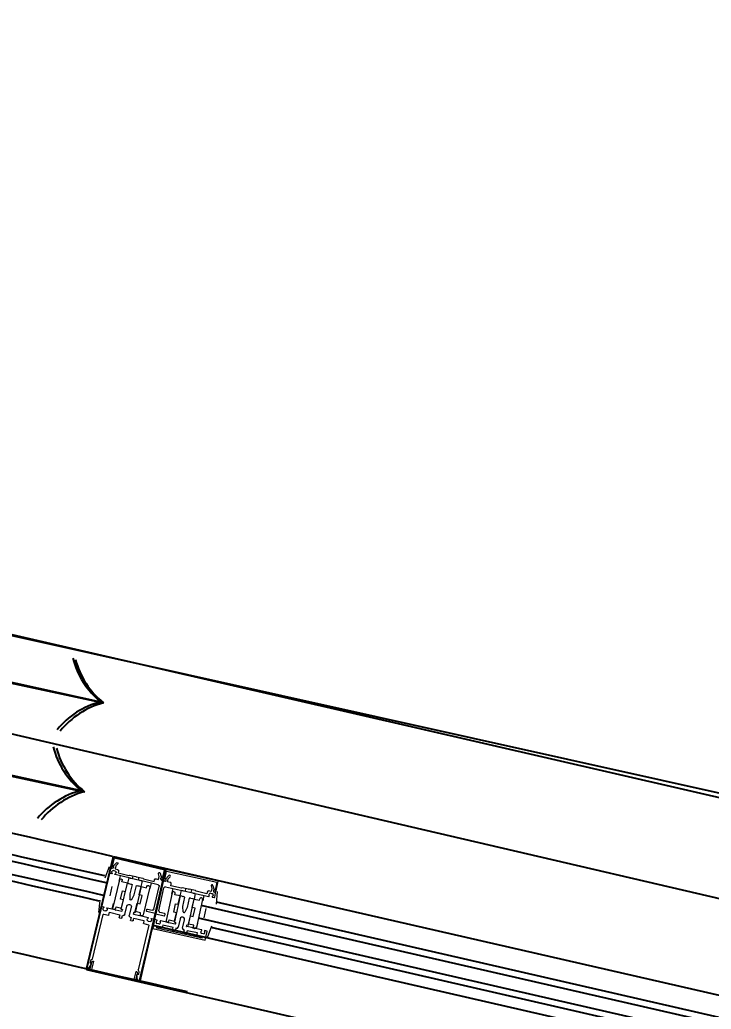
# Model space of a CAD drawing. Extents: x -678889171 to 586587, y -792238163 to 335485.
# Drawn here: x 74799 to 75442, y 19477 to 20396 of the extents above; entities that cross this region are included whole.
import ezdxf
from ezdxf.xclip import XClip

# ---------------------------------------------------------------- set-up
doc = ezdxf.new("R2010")
doc.units = 0
doc.header["$MEASUREMENT"] = 0
doc.header["$XCLIPFRAME"] = 2
doc.layers.get('0').update_dxf_attribs({"color": 8})
for name, color, linetype in [('9TH-FURN$0$A-SITE-PATT', 252, 'Continuous'), ('9TH-FURN$0$XR-A-TYP-7-8-9-10$0$TYPICAL TYPES$0$I-CLNG', 252, 'Continuous'), ('XR-A-9TH-FLOOR$0$A-SITE-PATT', 252, 'Continuous'), ('XR-A-TYP 00(OUTER)$0$A-GLAZ', 252, 'Continuous'), ('XR-A-TYP 00(OUTER)$0$A-SITE-PATT', 252, 'Continuous'), ('XR-A-TYP-4TH TO 10TH (OUTER)$0$A-DIM-IN', 252, 'Continuous'), ('XR-A-TYP.furn$0$2ND-FURN$0$XREF1$0$I-CLNG', 252, 'Continuous')]:
    doc.layers.add(name, color=color, linetype=linetype)
doc.layers.add('XR-A-TYP 00(OUTER)$0$Main entrance$0$A-ELEV-GLAZ', color=252, linetype='Continuous', lineweight=20)

# ---------------------------------------------------------------- blocks, each defined once
blk = doc.blocks.new('9TH-FURN$0$XR-A-TYP-7-8-9-10$0$TYPICAL TYPES$0$XREF_1BR$0$05BDRAPE')
for points in [[(-500, 0, 0.608416), (-485.7, 27.6, -0.608416), (-450, 96.6, -0.608416), (-414.3, 27.7, 1.932003), (-385.7, 27.7, -0.608416), (-350, 96.6, -0.608416), (-314.3, 27.7, 1.932003), (-285.7, 27.7, -0.608416), (-250, 96.6, -0.608416), (-214.3, 27.7, 1.932003), (-185.7, 27.7, -0.608416), (-150, 96.6, -0.608416), (-114.3, 27.7, 1.932003), (-85.7, 27.7, -0.608416), (-50, 96.6, -0.608416), (-14.3, 27.7, 0.608436), (0, 0, -0.608416)], [(0, 0, 0.608416), (14.3, 27.7, -0.608416), (50, 96.6, -0.608416), (85.7, 27.7, 1.932003), (114.3, 27.7, -0.608416), (150, 96.6, -0.608416), (185.7, 27.7, 1.932003), (214.3, 27.7, -0.608416), (250, 96.6, -0.608416), (285.7, 27.7, 1.932003), (314.3, 27.7, -0.608416), (350, 96.6, -0.608416), (385.7, 27.7, 1.932003), (414.3, 27.7, -0.608416), (450, 96.6, -0.608416), (485.7, 27.7, 0.608436), (500, 0, -0.608416)]]:
    blk.add_lwpolyline(points, format="xyb")
blk = doc.blocks.new('9TH-FURN$0$XR-A-TYP-7-8-9-10$0$TYPICAL TYPES$0$XREF_1BR$0$GUEST T1')
blk.add_line((-974.1, -13.6), (-1214.4, -13.6))
for centre, start, end in [((-1258, 72.1), 296.9731, 333.1823), ((-1258, -99.3), 26.8177, 63.0269)]:
    blk.add_arc(centre, 96.2, start, end)
at = {"xscale": -0.9651072330830278, "yscale": 0.9651072330830278, "zscale": 0.9651072330830278}
blk.add_blockref('9TH-FURN$0$XR-A-TYP-7-8-9-10$0$TYPICAL TYPES$0$XREF_1BR$0$05BDRAPE', (-482.6, -46.6), dxfattribs=at)
blk = doc.blocks.new('9TH-FURN$0$XR-A-TYP-7-8-9-10$0$TYPICAL TYPES$0$XREF_1BR$0$GS-1')
at = {"xscale": -0.8044866682359963, "yscale": 0.8044866682359963, "zscale": 0.8044866682359963, "rotation": 90}
for p in [(-31.15, 38.24), (53.26, 38.24)]:
    blk.add_blockref('9TH-FURN$0$XR-A-TYP-7-8-9-10$0$TYPICAL TYPES$0$XREF_1BR$0$GUEST T1', p, dxfattribs=at)
blk = doc.blocks.new('XR-A-TYP 00(OUTER)$0$m')
at = {"layer": 'XR-A-TYP 00(OUTER)$0$Main entrance$0$A-ELEV-GLAZ'}
for p, q in [((12664.17, 190975.68, 0), (12663.83, 190966.28, 0)), ((12664.17, 190975.67, 0), (12663.83, 190966.28, 0)), ((12714.14, 190973.89, 0), (12664.17, 190975.68, 0)), ((12664.91, 190966.67, 0), (12665.18, 190974.37, 0)), ((12665.18, 190974.37, 0), (12713.04, 190972.66, 0)), ((12668.04, 190970.58, 0), (12665.67, 190966.8, 0)), ((12713.04, 190972.66, 0), (12712.76, 190964.96, 0)), ((12713.8, 190964.5, 0), (12714.14, 190973.89, 0)), ((12663.76, 190964.17, 0), (12662.66, 190933.37, 0)), ((12663.76, 190964.17, 0), (12663.62, 190960.23, 0)), ((12665.26, 190964.75, 0), (12664.42, 190964.78, 0)), ((12665.26, 190964.75, 0), (12664.42, 190964.78, 0)), ((12665.54, 190966.65, 0), (12664.91, 190966.67, 0)), ((12665.06, 190964.97, 0), (12665.48, 190964.95, 0)), ((12668.01, 190964.65, 0), (12668.11, 190967.5, 0)), ((12670.42, 190964.57, 0), (12668.01, 190964.65, 0)), ((12668.11, 190967.5, 0), (12669.48, 190969.68, 0)), ((12671.59, 190961.64, 0), (12671.65, 190963.25, 0)), ((12681.79, 190961.28, 0), (12671.59, 190961.64, 0)), ((12682.34, 190961.79, 0), (12681.79, 190961.28, 0)), ((12688.37, 190961.58, 0), (12682.34, 190961.79, 0)), ((12685.77, 190959.02, 0), (12685.87, 190961.66, 0)), ((12688.67, 190961.25, 0), (12688.37, 190961.58, 0)), ((12689, 190961.55, 0), (12688.67, 190961.25, 0)), ((12695.03, 190961.34, 0), (12689, 190961.55, 0)), ((12691.4, 190958.82, 0), (12691.5, 190961.46, 0)), ((12695.54, 190960.79, 0), (12695.03, 190961.34, 0)), ((12705.79, 190962.03, 0), (12705.74, 190960.43, 0)), ((12709.52, 190963.17, 0), (12707.11, 190963.26, 0)), ((12708.42, 190968.29, 0), (12709.62, 190966.02, 0)), ((12708.95, 190961.37, 0), (12710.81, 190961.3, 0)), ((12709.62, 190966.02, 0), (12709.52, 190963.17, 0)), ((12712.01, 190965.15, 0), (12709.91, 190969.09, 0)), ((12712.07, 190963.29, 0), (12712.49, 190963.28, 0)), ((12712.76, 190964.96, 0), (12712.13, 190964.98, 0)), ((12713.12, 190963.04, 0), (12712.27, 190963.07, 0)), ((12713.59, 190958.45, 0), (12713.73, 190962.39, 0)), ((12716.28, 190952.63, 0), (12715.07, 190964.11, 0)), ((12664.9, 190936.68, 0), (12665.67, 190958.47, 0)), ((12666.99, 190959.69, 0), (12683.83, 190959.09, 0)), ((12674.04, 190955.47, 0), (12673.1, 190929.03, 0)), ((12673.75, 190959.44, 0), (12673.56, 190954.16, 0)), ((12676.64, 190954.05, 0), (12676.68, 190955.37, 0)), ((12681.78, 190953.87, 0), (12676.64, 190954.05, 0)), ((12681.78, 190953.87, 0), (12680.9, 190929.25, 0)), ((12681.5, 190945.94, 0), (12681.78, 190953.87, 0)), ((12681.78, 190953.87, 0), (12681.97, 190959.16, 0)), ((12682.62, 190953.84, 0), (12681.78, 190953.87, 0)), ((12683.1, 190953.82, 0), (12681.78, 190953.87, 0)), ((12683.29, 190959.11, 0), (12681.97, 190959.16, 0)), ((12682.95, 190954.14, 0), (12682.62, 190953.84, 0)), ((12683.26, 190953.82, 0), (12682.95, 190954.14, 0)), ((12684.8, 190953.76, 0), (12683.26, 190953.82, 0)), ((12683.83, 190959.09, 0), (12684.13, 190958.76, 0)), ((12684.13, 190958.76, 0), (12684.46, 190959.07, 0)), ((12684.46, 190959.07, 0), (12692.71, 190958.77, 0)), ((12685.13, 190954.07, 0), (12684.8, 190953.76, 0)), ((12685.44, 190953.74, 0), (12685.13, 190954.07, 0)), ((12686.28, 190953.71, 0), (12685.44, 190953.74, 0)), ((12685.96, 190944.61, 0), (12686.28, 190953.71, 0)), ((12690.51, 190953.56, 0), (12690.19, 190944.46, 0)), ((12691.36, 190953.53, 0), (12690.51, 190953.56, 0)), ((12691.69, 190953.83, 0), (12691.36, 190953.53, 0)), ((12692, 190953.5, 0), (12691.69, 190953.83, 0)), ((12693.54, 190953.45, 0), (12692, 190953.5, 0)), ((12692.71, 190958.77, 0), (12693.02, 190958.44, 0)), ((12693.02, 190958.44, 0), (12693.35, 190958.75, 0)), ((12693.35, 190958.75, 0), (12708.12, 190958.22, 0)), ((12693.87, 190953.75, 0), (12693.54, 190953.45, 0)), ((12695.02, 190953.4, 0), (12693.7, 190953.44, 0)), ((12694.17, 190953.43, 0), (12693.87, 190953.75, 0)), ((12695.21, 190958.68, 0), (12693.89, 190958.73, 0)), ((12694.14, 190928.77, 0), (12695.02, 190953.4, 0)), ((12695.02, 190953.4, 0), (12694.17, 190953.43, 0)), ((12694.74, 190945.46, 0), (12695.02, 190953.4, 0)), ((12695.21, 190958.68, 0), (12695.02, 190953.4, 0)), ((12695.02, 190953.4, 0), (12700.16, 190953.21, 0)), ((12705.74, 190960.43, 0), (12695.54, 190960.79, 0)), ((12700.16, 190953.21, 0), (12700.21, 190954.53, 0)), ((12702.85, 190954.44, 0), (12701.91, 190928, 0)), ((12703.43, 190958.39, 0), (12703.24, 190953.1, 0)), ((12707.84, 190960.13, 0), (12707.85, 190960.35, 0)), ((12711.41, 190958.11, 0), (12713.15, 190958.04, 0)), ((12711.83, 190960.21, 0), (12711.82, 190959.99, 0)), ((12678.57, 190938.1, 0), (12678.85, 190946.03, 0)), ((12678.85, 190946.03, 0), (12681.5, 190945.94, 0)), ((12687.03, 190939.95, 0), (12685.96, 190944.61, 0)), ((12690.19, 190944.46, 0), (12688.79, 190939.89, 0)), ((12697.38, 190945.37, 0), (12694.74, 190945.46, 0)), ((12697.1, 190937.44, 0), (12697.38, 190945.37, 0)), ((12707.39, 190937.78, 0), (12707.71, 190946.93, 0)), ((12670.56, 190935.21, 0), (12666.12, 190935.36, 0)), ((12671.14, 190933.7, 0), (12671.18, 190934.55, 0)), ((12681.21, 190938, 0), (12678.57, 190938.1, 0)), ((12680.93, 190930.07, 0), (12681.21, 190938, 0)), ((12694.17, 190929.6, 0), (12694.45, 190937.53, 0)), ((12694.45, 190937.53, 0), (12697.1, 190937.44, 0)), ((12662.46, 190927.66, 0), (12660.34, 190868.4)), ((12662.46, 190927.65, 0), (12660.34, 190868.4)), ((12662.66, 190933.37, 0), (12670.49, 190933.09, 0)), ((12664.63, 190928, 0), (12662.89, 190928.07, 0)), ((12664.22, 190925.9, 0), (12664.22, 190926.12, 0)), ((12667.1, 190924.74, 0), (12665.24, 190924.81, 0)), ((12675.38, 190927.62, 0), (12667.93, 190927.89, 0)), ((12668.2, 190925.98, 0), (12668.19, 190925.76, 0)), ((12675.68, 190927.29, 0), (12675.38, 190927.62, 0)), ((12676.01, 190927.6, 0), (12675.68, 190927.29, 0)), ((12675.74, 190928.93, 0), (12675.79, 190930.25, 0)), ((12675.79, 190930.25, 0), (12680.93, 190930.07, 0)), ((12681.89, 190927.39, 0), (12676.01, 190927.6, 0)), ((12681.1, 190929.03, 0), (12681.95, 190929, 0)), ((12682.15, 190928.78, 0), (12682.11, 190927.59, 0)), ((12685.54, 190932.98, 0), (12685.26, 190924.92, 0)), ((12689.49, 190924.77, 0), (12689.78, 190932.83, 0)), ((12692.82, 190927.21, 0), (12692.86, 190928.4, 0)), ((12698.9, 190926.78, 0), (12693.02, 190926.99, 0)), ((12693.08, 190928.6, 0), (12693.92, 190928.57, 0)), ((12699.31, 190929.41, 0), (12694.17, 190929.6, 0)), ((12699.21, 190926.45, 0), (12698.9, 190926.78, 0)), ((12699.54, 190926.76, 0), (12699.21, 190926.45, 0)), ((12699.27, 190928.09, 0), (12699.31, 190929.41, 0)), ((12706.98, 190926.49, 0), (12699.54, 190926.76, 0)), ((12702.3, 190926.67, 0), (12702.48, 190931.95, 0)), ((12706.57, 190924.39, 0), (12706.58, 190924.61, 0)), ((12712.02, 190926.31, 0), (12710.28, 190926.38, 0)), ((12710.31, 190866.62), (12712.43, 190925.88, 0)), ((12710.55, 190924.47, 0), (12710.55, 190924.25, 0)), ((12715.53, 190931.49, 0), (12713.5, 190920.12, 0)), ((12665.53, 190921.07, 0), (12664, 190878.4)), ((12670.38, 190921.32, 0), (12665.96, 190921.48, 0)), ((12670.91, 190924.16, 0), (12670.82, 190921.73, 0)), ((12680.71, 190923.81, 0), (12670.91, 190924.16, 0)), ((12680.62, 190921.38, 0), (12680.71, 190923.81, 0)), ((12682.72, 190920.88, 0), (12681.03, 190920.94, 0)), ((12683.24, 190923.72, 0), (12683.16, 190921.29, 0)), ((12683.94, 190923.69, 0), (12683.24, 190923.72, 0)), ((12691.41, 190923.43, 0), (12690.71, 190923.45, 0)), ((12691.32, 190920.99, 0), (12691.41, 190923.43, 0)), ((12693.42, 190920.5, 0), (12691.73, 190920.56, 0)), ((12693.95, 190923.34, 0), (12693.86, 190920.9, 0)), ((12703.74, 190922.99, 0), (12693.95, 190923.34, 0)), ((12703.66, 190920.55, 0), (12703.74, 190922.99, 0)), ((12708.49, 190919.96, 0), (12704.07, 190920.12, 0)), ((12707.37, 190876.85), (12708.89, 190919.52, 0)), ((12709.45, 190923.23, 0), (12707.59, 190923.29, 0)), ((12660.7, 190868.24), (12661.87, 190869.33)), ((12661.87, 190869.33), (12663.85, 190874.23)), ((12662.38, 190874.92), (12662.45, 190876.95)), ((12662.45, 190876.95), (12664, 190878.4)), ((12663.85, 190874.23), (12662.99, 190874.26)), ((12708.09, 190872.65), (12707.22, 190872.68)), ((12707.22, 190872.68), (12708.85, 190867.66)), ((12707.37, 190876.85), (12708.82, 190875.29)), ((12708.82, 190875.29), (12708.75, 190873.26)), ((12708.85, 190867.66), (12709.95, 190866.48))]:
    blk.add_line(p, q, dxfattribs=at)
at = {"layer": 'XR-A-TYP 00(OUTER)$0$Main entrance$0$A-ELEV-GLAZ', "elevation": 0}
blk.add_lwpolyline([(12709.63, 190865.99, 0.668179), (12709.79, 190866.34), (12708.1, 190868.16), (12707.06, 190868.2), (12707.22, 190872.68), (12707.9, 190872.66), (12706.59, 190875.13, 0.767327), (12705.99, 190874.99), (12705.72, 190867.4), (12664.98, 190868.85), (12665.25, 190876.45, 0.767327), (12664.66, 190876.63), (12663.18, 190874.25), (12663.85, 190874.23), (12663.69, 190869.74), (12662.66, 190869.78), (12660.84, 190868.09, 0.668179), (12660.97, 190867.72)], format="xyb", close=True, dxfattribs=at)
at = {"layer": 'XR-A-TYP 00(OUTER)$0$Main entrance$0$A-ELEV-GLAZ'}
for centre, radius, start, end in [((12668.76, 190970.13, 0), 0.847, 327.95645, 147.95645), ((12664.39, 190964.15, 0), 0.635, 87.95645, 177.95645), ((12664.39, 190964.15, 0), 0.635, 87.95645, 177.95645), ((12665.1, 190966.24, 0), 1.27, 177.95645, 267.95645), ((12665.3, 190965.81, 0), 1.06, 267.95645, 69.29352), ((12665.51, 190965.8, 0), 0.847, 267.95645, 87.95645), ((12670.38, 190963.3, 0), 1.27, 357.95645, 87.95645), ((12707.06, 190961.99, 0), 1.27, 87.95645, 177.95645), ((12708.91, 190960.31, 0), 1.06, 87.95645, 177.95645), ((12709.16, 190968.69, 0), 0.847, 27.95645, 207.95645), ((12710.77, 190960.25, 0), 1.06, 357.95645, 87.95645), ((12712.31, 190964.13, 0), 1.06, 106.61937, 267.95644), ((12712.1, 190964.14, 0), 0.847, 87.95645, 267.95645), ((12712.53, 190964.55, 0), 1.27, 267.95645, 357.95645), ((12713.09, 190962.41, 0), 0.635, 357.95645, 87.95645), ((12666.94, 190958.42, 0), 1.27, 87.95645, 177.95645), ((12675.36, 190955.42, 0), 1.32, 357.95645, 177.95645), ((12701.53, 190954.49, 0), 1.32, 357.95645, 177.95645), ((12709.75, 190960.06, 0), 1.91, 177.95645, 223.14613), ((12708.13, 190958.54, 0), 0.318, 267.95645, 43.14613), ((12711.43, 190958.42, 0), 0.318, 132.76676, 267.95645), ((12709.92, 190960.05, 0), 1.91, 312.76676, 357.95645), ((12713.16, 190958.47, 0), 0.423, 267.95645, 357.95645), ((12666.17, 190936.63, 0), 1.27, 177.95645, 267.95645), ((12670.51, 190933.73, 0), 0.635, 267.95645, 357.95645), ((12670.54, 190934.57, 0), 0.635, 357.95645, 87.95645), ((12687.66, 190932.9, 0), 2.12, 357.95645, 177.95645), ((12687.92, 190940.16, 0), 0.911, 192.95645, 342.95645), ((12662.88, 190927.64, 0), 0.423, 87.95645, 177.95645), ((12665.27, 190925.86, 0), 1.06, 177.95645, 267.95645), ((12666.13, 190926.06, 0), 1.91, 132.76676, 177.95645), ((12664.62, 190927.69, 0), 0.318, 312.76676, 87.95645), ((12667.13, 190925.8, 0), 1.06, 267.95644, 357.95645), ((12667.92, 190927.57, 0), 0.318, 87.95645, 223.14613), ((12666.3, 190926.05, 0), 1.91, 357.95645, 43.14613), ((12674.42, 190928.98, 0), 1.32, 177.95645, 357.95645), ((12681.11, 190929.24, 0), 0.212, 177.95645, 267.95645), ((12681.9, 190927.6, 0), 0.212, 267.95644, 357.95645), ((12681.94, 190928.78, 0), 0.212, 357.95645, 87.95645), ((12683.99, 190924.96, 0), 1.27, 267.95644, 357.95645), ((12690.76, 190924.72, 0), 1.27, 177.95645, 267.95645), ((12693.03, 190927.2, 0), 0.212, 177.95645, 267.95644), ((12693.07, 190928.39, 0), 0.212, 87.95645, 177.95645), ((12693.93, 190928.78, 0), 0.212, 267.95644, 357.95645), ((12700.59, 190928.05, 0), 1.32, 177.95645, 357.95645), ((12708.48, 190924.54, 0), 1.91, 132.76676, 177.95645), ((12706.97, 190926.18, 0), 0.318, 312.76676, 87.95644), ((12710.27, 190926.06, 0), 0.318, 87.95645, 223.14613), ((12708.65, 190924.54, 0), 1.91, 357.95645, 43.14613), ((12712, 190925.89, 0), 0.423, 357.95645, 87.95644), ((12665.95, 190921.05, 0), 0.423, 87.95645, 177.95645), ((12670.4, 190921.74, 0), 0.423, 267.95645, 357.95645), ((12681.04, 190921.36, 0), 0.423, 177.95645, 267.95645), ((12682.73, 190921.3, 0), 0.423, 267.95645, 357.95645), ((12691.75, 190920.98, 0), 0.423, 177.95645, 267.95644), ((12693.44, 190920.92, 0), 0.423, 267.95645, 357.95645), ((12704.08, 190920.54, 0), 0.423, 177.95645, 267.95644), ((12707.63, 190924.35, 0), 1.06, 177.95645, 267.95644), ((12708.47, 190919.54, 0), 0.423, 357.95645, 87.95645), ((12709.49, 190924.29, 0), 1.06, 267.95645, 357.95645), ((12663.01, 190874.89), 0.635, 177.95645, 267.95644), ((12708.11, 190873.28), 0.635, 267.95644, 357.95645), ((12660.55, 190868.39), 0.211, 177.95645, 312.95645), ((12710.1, 190866.63), 0.211, 222.95645, 357.95645)]:
    blk.add_arc(centre, radius, start, end, dxfattribs=at)
blk = doc.blocks.new('XR-A-TYP 00(OUTER)$0$conc w')
at = {"layer": 'XR-A-TYP 00(OUTER)$0$Main entrance$0$A-ELEV-GLAZ'}
for p, q in [((83869.6, 6992.49), (83819.6, 6992.49)), ((83819.6, 6992.49), (83819.6, 6983.09)), ((83819.6, 6992.48), (83819.6, 6983.08)), ((83820.66, 6983.51), (83820.66, 6991.22)), ((83820.66, 6991.22), (83868.54, 6991.22)), ((83823.65, 6987.53), (83821.42, 6983.67)), ((83823.83, 6984.46), (83825.12, 6986.69)), ((83864.08, 6986.69), (83865.36, 6984.46)), ((83867.78, 6983.67), (83865.55, 6987.53)), ((83868.54, 6991.22), (83868.54, 6983.51)), ((83869.6, 6983.09), (83869.6, 6992.49)), ((83819.6, 6980.97), (83819.6, 6977.03)), ((83819.6, 6980.97), (83819.6, 6950.15)), ((83821.08, 6981.61), (83820.23, 6981.61)), ((83821.08, 6981.61), (83820.23, 6981.61)), ((83821.29, 6983.51), (83820.66, 6983.51)), ((83820.87, 6981.82), (83821.29, 6981.82)), ((83822.98, 6976.61), (83839.84, 6976.61)), ((83823.83, 6981.61), (83823.83, 6984.46)), ((83826.24, 6981.61), (83823.83, 6981.61)), ((83827.51, 6978.73), (83827.51, 6980.34)), ((83837.72, 6978.73), (83827.51, 6978.73)), ((83829.75, 6976.6), (83829.75, 6971.31)), ((83838.25, 6979.26), (83837.72, 6978.73)), ((83837.97, 6971.32), (83837.97, 6976.61)), ((83839.3, 6976.61), (83837.97, 6976.61)), ((83844.28, 6979.26), (83838.25, 6979.26)), ((83839.84, 6976.61), (83840.15, 6976.29)), ((83840.15, 6976.29), (83840.47, 6976.61)), ((83840.47, 6976.61), (83848.73, 6976.61)), ((83841.78, 6976.61), (83841.78, 6979.26)), ((83844.6, 6978.94), (83844.28, 6979.26)), ((83844.92, 6979.26), (83844.6, 6978.94)), ((83850.95, 6979.26), (83844.92, 6979.26)), ((83847.41, 6976.61), (83847.41, 6979.26)), ((83848.73, 6976.61), (83849.04, 6976.29)), ((83849.04, 6976.29), (83849.36, 6976.61)), ((83849.36, 6976.61), (83864.14, 6976.61)), ((83851.22, 6976.61), (83849.9, 6976.61)), ((83851.48, 6978.73), (83850.95, 6979.26)), ((83851.22, 6976.61), (83851.22, 6971.32)), ((83861.68, 6978.73), (83851.48, 6978.73)), ((83859.45, 6976.6), (83859.45, 6971.31)), ((83861.68, 6980.34), (83861.68, 6978.73)), ((83865.36, 6981.61), (83862.95, 6981.61)), ((83863.8, 6978.5), (83863.8, 6978.73)), ((83864.86, 6979.78), (83866.72, 6979.78)), ((83865.36, 6984.46), (83865.36, 6981.61)), ((83867.44, 6976.61), (83869.17, 6976.61)), ((83867.78, 6978.73), (83867.78, 6978.5)), ((83868.54, 6983.51), (83867.9, 6983.51)), ((83867.9, 6981.82), (83868.33, 6981.82)), ((83868.96, 6981.61), (83868.12, 6981.61)), ((83869.6, 6977.03), (83869.6, 6980.97)), ((83872.5, 6971.31), (83870.88, 6982.74)), ((83821.71, 6953.54), (83821.71, 6975.34)), ((83830.18, 6972.64), (83830.18, 6946.18)), ((83832.83, 6971.32), (83832.83, 6972.64)), ((83837.97, 6971.32), (83832.83, 6971.32)), ((83838.82, 6971.32), (83837.97, 6971.32)), ((83837.97, 6971.32), (83837.97, 6946.68)), ((83839.3, 6971.32), (83837.97, 6971.32)), ((83837.97, 6963.38), (83837.97, 6971.32)), ((83839.14, 6971.64), (83838.82, 6971.32)), ((83839.45, 6971.32), (83839.14, 6971.64)), ((83841, 6971.32), (83839.45, 6971.32)), ((83841.32, 6971.64), (83841, 6971.32)), ((83841.63, 6971.32), (83841.32, 6971.64)), ((83842.48, 6971.32), (83841.63, 6971.32)), ((83842.48, 6962.22), (83842.48, 6971.32)), ((83847.56, 6971.32), (83846.71, 6971.32)), ((83846.71, 6971.32), (83846.71, 6962.22)), ((83847.88, 6971.64), (83847.56, 6971.32)), ((83848.2, 6971.32), (83847.88, 6971.64)), ((83849.74, 6971.32), (83848.2, 6971.32)), ((83850.06, 6971.64), (83849.74, 6971.32)), ((83851.22, 6971.32), (83849.9, 6971.32)), ((83850.38, 6971.32), (83850.06, 6971.64)), ((83851.22, 6971.32), (83850.38, 6971.32)), ((83851.22, 6971.32), (83856.37, 6971.32)), ((83851.22, 6963.38), (83851.22, 6971.32)), ((83851.22, 6946.68), (83851.22, 6971.32)), ((83856.37, 6971.32), (83856.37, 6972.64)), ((83859.01, 6972.64), (83859.01, 6946.18)), ((83835.33, 6955.44), (83835.33, 6963.38)), ((83835.33, 6963.38), (83837.97, 6963.38)), ((83843.72, 6957.6), (83842.48, 6962.22)), ((83846.71, 6962.22), (83845.48, 6957.6)), ((83853.87, 6963.38), (83851.22, 6963.38)), ((83853.87, 6955.44), (83853.87, 6963.38)), ((83864.14, 6956.16), (83864.14, 6965.31)), ((83819.6, 6950.15), (83827.43, 6950.15)), ((83827.43, 6952.27), (83822.98, 6952.27)), ((83828.06, 6950.79), (83828.06, 6951.63)), ((83837.97, 6955.44), (83835.33, 6955.44)), ((83837.97, 6947.51), (83837.97, 6955.44)), ((83842.48, 6950.57), (83842.48, 6942.51)), ((83846.71, 6942.51), (83846.71, 6950.57)), ((83851.22, 6955.44), (83853.87, 6955.44)), ((83851.22, 6947.51), (83851.22, 6955.44)), ((83859.45, 6944.86), (83859.45, 6950.16)), ((83872.5, 6950.16), (83870.88, 6938.73)), ((83819.6, 6944.44), (83819.6, 6936.43)), ((83819.6, 6944.43), (83819.6, 6936.22, 0)), ((83821.76, 6944.86), (83820.02, 6944.86)), ((83821.42, 6942.74), (83821.42, 6942.97)), ((83824.34, 6941.68), (83822.48, 6941.68)), ((83832.51, 6944.86), (83825.06, 6944.86)), ((83825.4, 6942.97), (83825.4, 6942.74)), ((83837.97, 6941.24), (83828.17, 6941.24)), ((83828.17, 6941.24), (83828.17, 6938.81)), ((83832.83, 6944.54), (83832.51, 6944.86)), ((83832.83, 6947.51), (83837.97, 6947.51)), ((83832.83, 6946.18), (83832.83, 6947.51)), ((83833.14, 6944.86), (83832.83, 6944.54)), ((83839.03, 6944.86), (83833.14, 6944.86)), ((83837.97, 6938.81), (83837.97, 6941.24)), ((83838.18, 6946.47), (83839.03, 6946.47)), ((83839.24, 6946.26), (83839.24, 6945.07)), ((83841.21, 6941.24), (83840.51, 6941.24)), ((83840.51, 6941.24), (83840.51, 6938.81)), ((83848.68, 6941.24), (83847.98, 6941.24)), ((83848.68, 6938.81), (83848.68, 6941.24)), ((83849.95, 6945.07), (83849.95, 6946.26)), ((83850.16, 6946.47), (83851.01, 6946.47)), ((83856.05, 6944.86), (83850.16, 6944.86)), ((83856.37, 6947.51), (83851.22, 6947.51)), ((83861.03, 6941.24), (83851.22, 6941.24)), ((83851.22, 6941.24), (83851.22, 6938.81)), ((83856.37, 6944.54), (83856.05, 6944.86)), ((83856.37, 6946.18), (83856.37, 6947.51)), ((83856.69, 6944.86), (83856.37, 6944.54)), ((83864.14, 6944.86), (83856.69, 6944.86)), ((83861.03, 6938.81), (83861.03, 6941.24)), ((83863.8, 6942.74), (83863.8, 6942.97)), ((83866.72, 6941.68), (83864.86, 6941.68)), ((83869.17, 6944.86), (83867.44, 6944.86)), ((83867.78, 6942.97), (83867.78, 6942.74)), ((83869.6, 6936.22, 0), (83869.6, 6944.44)), ((83819.6, 6936.22), (83869.6, 6936.22)), ((83822.9, 6937.96), (83822.9, 6937.49, 0)), ((83866.3, 6937.49), (83822.9, 6937.49)), ((83827.75, 6938.38), (83823.32, 6938.38)), ((83840.09, 6938.38), (83838.4, 6938.38)), ((83850.8, 6938.38), (83849.11, 6938.38)), ((83865.87, 6938.38), (83861.45, 6938.38)), ((83866.3, 6937.49, 0), (83866.3, 6937.96))]:
    blk.add_line(p, q, dxfattribs=at)
for centre, radius, start, end in [((83824.38, 6987.11), 0.847, 330, 150), ((83864.81, 6987.11), 0.847, 30, 210), ((83820.87, 6983.09), 1.27, 180, 270), ((83820.23, 6980.97), 0.635, 90, 180), ((83820.23, 6980.97), 0.635, 90, 180), ((83821.08, 6982.66), 1.06, 270, 71.33708), ((83821.29, 6982.66), 0.847, 270, 90), ((83822.98, 6975.34), 1.27, 90, 180), ((83826.24, 6980.34), 1.27, 360, 90), ((83862.95, 6980.34), 1.27, 90, 180), ((83864.86, 6978.73), 1.06, 90, 180), ((83865.7, 6978.5), 1.91, 180, 225.18969), ((83864.14, 6976.93), 0.318, 270, 45.18969), ((83866.72, 6978.73), 1.06, 360, 90), ((83868.12, 6982.66), 1.06, 108.66292, 270), ((83867.9, 6982.66), 0.847, 90, 270), ((83867.44, 6976.93), 0.318, 134.81031, 270), ((83865.87, 6978.5), 1.91, 314.81031, 360), ((83868.33, 6983.09), 1.27, 270, 360), ((83868.96, 6980.97), 0.635, 360, 90), ((83869.17, 6977.03), 0.423, 270, 0), ((83831.5, 6972.64), 1.32, 360, 180), ((83857.69, 6972.64), 1.32, 360, 180), ((83844.6, 6957.84), 0.911, 195, 345), ((83822.98, 6953.54), 1.27, 180, 270), ((83827.43, 6951.63), 0.635, 360, 90), ((83827.43, 6950.79), 0.635, 270, 360), ((83844.6, 6950.57), 2.12, 360, 180), ((83820.02, 6944.44), 0.423, 90, 180), ((83823.32, 6942.97), 1.91, 134.81031, 180), ((83822.48, 6942.74), 1.06, 180, 270), ((83821.76, 6944.54), 0.318, 314.81031, 90), ((83824.34, 6942.74), 1.06, 270, 360), ((83825.06, 6944.54), 0.318, 90, 225.18969), ((83823.49, 6942.97), 1.91, 360, 45.18969), ((83831.5, 6946.18), 1.32, 180, 360), ((83838.18, 6946.68), 0.212, 180, 270), ((83839.03, 6946.26), 0.212, 360, 90), ((83839.03, 6945.07), 0.212, 270, 360), ((83841.21, 6942.51), 1.27, 270, 360), ((83847.98, 6942.51), 1.27, 180, 270), ((83850.16, 6946.26), 0.212, 90, 180), ((83850.16, 6945.07), 0.212, 180, 270), ((83851.01, 6946.68), 0.212, 270, 360), ((83857.69, 6946.18), 1.32, 180, 360), ((83865.7, 6942.97), 1.91, 134.81031, 180), ((83864.86, 6942.74), 1.06, 180, 270), ((83864.14, 6944.54), 0.318, 314.81031, 90), ((83866.72, 6942.74), 1.06, 270, 360), ((83867.44, 6944.54), 0.318, 90, 225.18969), ((83865.87, 6942.97), 1.91, 360, 45.18969), ((83869.17, 6944.44), 0.423, 360, 90), ((83823.32, 6937.96), 0.423, 90, 180), ((83827.75, 6938.81), 0.423, 270, 360), ((83838.4, 6938.81), 0.423, 180, 270), ((83840.09, 6938.81), 0.423, 270, 360), ((83849.11, 6938.81), 0.423, 180, 270), ((83850.8, 6938.81), 0.423, 270, 0), ((83861.45, 6938.81), 0.423, 180, 270), ((83865.87, 6937.96), 0.423, 0, 90)]:
    blk.add_arc(centre, radius, start, end, dxfattribs=at)
blk = doc.blocks.new('XR-A-TYP 00(OUTER)$0$2nd floor towers$0$xref units$0$Sl-Dr-1500')
at = {"layer": 'XR-A-TYP 00(OUTER)$0$A-GLAZ'}
for p, q in [((474.16, 7.59, 0), (524.96, 7.9, 0)), ((474.16, 7.59, 0), (475, -100.12, 0)), ((524.96, 7.9, 0), (525, -100.1, 0)), ((524.96, 7.9, 0), (2124.96, 7.87, 0)), ((524.96, 7.9, 0), (2124.96, 7.87, 0)), ((525, -100.1, 0), (524.98, -42.1, 0)), ((524.98, -46.1, 0), (2074.98, -46.13, 0)), ((1299.99, -61.89, 0), (564.79, -62.09, 0)), ((1299.99, -55.89, 0), (578.14, -56.08, 0)), ((1299.99, -73.89, 0), (564.69, -74.09, 0)), ((1299.99, -79.89, 0), (577.9, -80.08, 0)), ((475, -100.12, 0), (2175, -100.12, 0))]:
    blk.add_line(p, q, dxfattribs=at)
at = {"layer": 'XR-A-TYP 00(OUTER)$0$A-SITE-PATT', "rotation": 182.5607056487326}
blk.add_blockref('XR-A-TYP 00(OUTER)$0$m', (4644.14, 191251.12, 0), dxfattribs=at)
at = {"layer": 'XR-A-TYP 00(OUTER)$0$A-SITE-PATT', "xscale": -0.9999999999999994, "rotation": 179.5442117813893}
blk.add_blockref('XR-A-TYP 00(OUTER)$0$conc w', (-83236.25, 7559.79, 0), dxfattribs=at)
blk = doc.blocks.new('XR-A-TYP 00(OUTER)')
at = {"layer": 'XR-A-TYP 00(OUTER)$0$A-GLAZ'}
for centre, radius, start, end in [((25829.01, -219370.58, 0), 231354.27, 77.0473438, 77.2981998), ((-48448.95, -547268.71), 567534.08, 77.1593191, 77.2615721), ((-48448.95, -547268.71), 567540.08, 77.1596005, 77.2615682), ((-48448.95, -547268.71), 567516.08, 77.1596016, 77.2615836), ((-48448.95, -547268.71), 567522.08, 77.1593303, 77.2615798), ((-48215.38, -546229.86), 566387.3, 77.1492791, 77.2614985)]:
    blk.add_arc(centre, radius, start, end, dxfattribs=at)
at = {"layer": 'XR-A-TYP 00(OUTER)$0$A-GLAZ', "extrusion": (3.42612e-08, -7.83367e-09, -1), "rotation": 192.904348440634}
blk.add_blockref('XR-A-TYP 00(OUTER)$0$2nd floor towers$0$xref units$0$Sl-Dr-1500', (-77201.48, 6105.34, 0), dxfattribs=at)
blk = doc.blocks.new('XR-A-TYP-4TH TO 10TH (OUTER)')
at = {"layer": 'XR-A-TYP-4TH TO 10TH (OUTER)$0$A-DIM-IN'}
ref = blk.add_blockref('XR-A-TYP 00(OUTER)', (0, 0), dxfattribs=at)
XClip(ref).set_block_clipping_path([(19908.0302680896, -24395.0039034439), (141486.3941120692, 77630.6383366612)])
blk = doc.blocks.new('XR-A-TYP.furn$0$2ND-FURN$0$XREF1$0$XREF_1BR$0$05BDRAPE')
for points in [[(-500, 0, 0.608416), (-485.7, 27.6, -0.608416), (-450, 96.6, -0.608416), (-414.3, 27.7, 1.932003), (-385.7, 27.7, -0.608416), (-350, 96.6, -0.608416), (-314.3, 27.7, 1.932003), (-285.7, 27.7, -0.608416), (-250, 96.6, -0.608416), (-214.3, 27.7, 1.932003), (-185.7, 27.7, -0.608416), (-150, 96.6, -0.608416), (-114.3, 27.7, 1.932003), (-85.7, 27.7, -0.608416), (-50, 96.6, -0.608416), (-14.3, 27.7, 0.608436), (0, 0, -0.608416)], [(0, 0, 0.608416), (14.3, 27.7, -0.608416), (50, 96.6, -0.608416), (85.7, 27.7, 1.932003), (114.3, 27.7, -0.608416), (150, 96.6, -0.608416), (185.7, 27.7, 1.932003), (214.3, 27.7, -0.608416), (250, 96.6, -0.608416), (285.7, 27.7, 1.932003), (314.3, 27.7, -0.608416), (350, 96.6, -0.608416), (385.7, 27.7, 1.932003), (414.3, 27.7, -0.608416), (450, 96.6, -0.608416), (485.7, 27.7, 0.608436), (500, 0, -0.608416)]]:
    blk.add_lwpolyline(points, format="xyb")
blk = doc.blocks.new('XR-A-TYP.furn$0$2ND-FURN$0$XREF1$0$XREF_1BR$0$GUEST T1')
blk.add_line((-974.1, -13.6), (-1214.4, -13.6))
for centre, start, end in [((-1258, 72.1), 296.9731, 333.1823), ((-1258, -99.3), 26.8177, 63.0269)]:
    blk.add_arc(centre, 96.2, start, end)
at = {"xscale": -0.9651072330830278, "yscale": 0.9651072330830278, "zscale": 0.9651072330830278}
blk.add_blockref('XR-A-TYP.furn$0$2ND-FURN$0$XREF1$0$XREF_1BR$0$05BDRAPE', (-482.6, -46.6), dxfattribs=at)
blk = doc.blocks.new('XR-A-TYP.furn$0$2ND-FURN$0$XREF1$0$XREF_1BR$0$GS-1')
at = {"xscale": -0.8044866682359963, "yscale": 0.8044866682359963, "zscale": 0.8044866682359963, "rotation": 90}
for p in [(-31.15, 38.24), (53.26, 38.24)]:
    blk.add_blockref('XR-A-TYP.furn$0$2ND-FURN$0$XREF1$0$XREF_1BR$0$GUEST T1', p, dxfattribs=at)
blk = doc.blocks.new('XR-A-TYP.furn')
at = {"layer": 'XR-A-TYP.furn$0$2ND-FURN$0$XREF1$0$I-CLNG', "elevation": 0}
blk.add_lwpolyline([(80468.57, 5640.15), (76689.36, 6510.99)], dxfattribs=at)
at = {"layer": 'XR-A-TYP.furn$0$2ND-FURN$0$XREF1$0$I-CLNG', "extrusion": (-1.01694e-08, -4.66072e-08, -1), "zscale": -1, "rotation": 102.4364101572418}
blk.add_blockref('XR-A-TYP.furn$0$2ND-FURN$0$XREF1$0$XREF_1BR$0$GS-1', (-76669.81, 6396.44, 0), dxfattribs=at)

msp = doc.modelspace()

# ---------------------------------------------------------------- linework, layer by layer
at = {"layer": '9TH-FURN$0$XR-A-TYP-7-8-9-10$0$TYPICAL TYPES$0$I-CLNG', "elevation": 0}
msp.add_lwpolyline([(77614.01, 19195.68), (73889.67, 20024.89)], dxfattribs=at)

# ---------------------------------------------------------------- block references
at = {"layer": '9TH-FURN$0$XR-A-TYP-7-8-9-10$0$TYPICAL TYPES$0$I-CLNG', "extrusion": (-9.82407e-09, -4.66812e-08, -1), "zscale": -1, "rotation": 102.0122091069746}
msp.add_blockref('9TH-FURN$0$XR-A-TYP-7-8-9-10$0$TYPICAL TYPES$0$XREF_1BR$0$GS-1', (-73870.96, 19910.2, 0), dxfattribs=at)
at = {"layer": 'XR-A-9TH-FLOOR$0$A-SITE-PATT'}
msp.add_blockref('XR-A-TYP-4TH TO 10TH (OUTER)', (-2800.43, 13522.12), dxfattribs=at)

# ---------------------------------------------------------------- next in the draw order: block references
at = {"layer": '9TH-FURN$0$A-SITE-PATT'}
msp.add_blockref('XR-A-TYP.furn', (-2800.43, 13522.12), dxfattribs=at)

# ---------------------------------------------------------------- next in the draw order: linework, layer by layer
at = {"color": 240, "true_color": 0xed1f24}
msp.add_line((74041.2, 19907.94), (77452.01, 19113.34, 0), dxfattribs=at)

doc.saveas('drawing.dxf')
